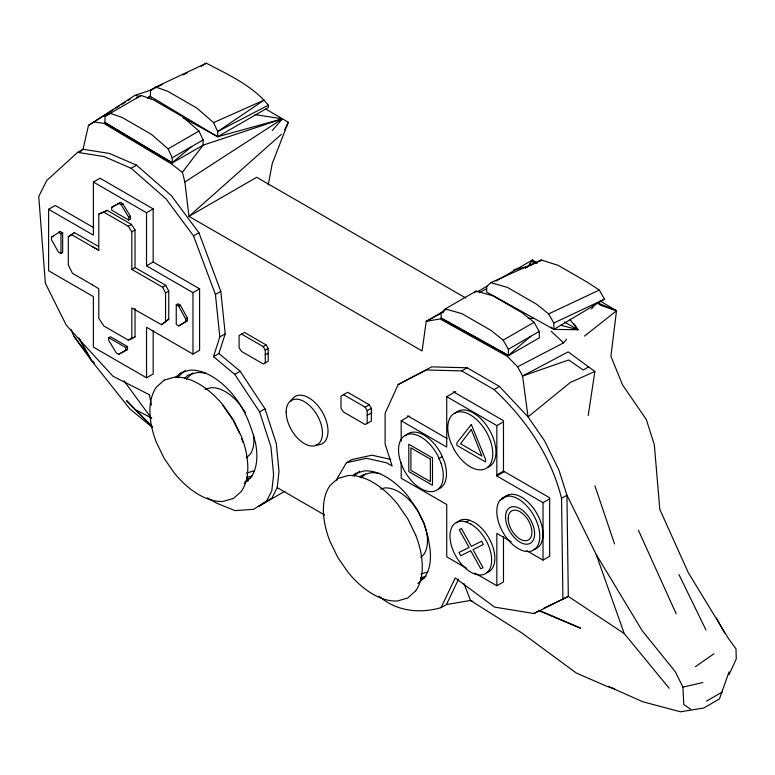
<?xml version="1.0" encoding="UTF-8"?>
<svg xmlns="http://www.w3.org/2000/svg" width="775" height="775" viewBox="0 0 775 775"><rect width="100%" height="100%" fill="white"/><g stroke="black" fill="none" stroke-linecap="round" stroke-linejoin="round"><path stroke-width="1.16" d="M172.205 162.992L172.205 157.78L168.088 148.877L151.454 134.395L122.218 117.509L110.205 113.305L105.013 116.415L104.906 122.683L172.205 162.992L203.108 145.157L282.439 118.827L272.257 130.568M150.311 95.867L147.463 98.105L150.389 96.42L150.495 90.152L155.688 87.042L206.353 63.201C228.383 74.788 252.35 85.473 268.353 105.197L268.353 107.483L217.688 136.739L183.103 117.713M284.977 491.195L258.937 506.22L271.977 497.986L277.218 487.64L278.99 471.433L276.317 443.581L264.982 408.774L240.172 371.273L218.918 353.507L225.215 333.812L220.817 291.352L198.904 232.733L171.294 195.6L136.565 165.191L109.508 153.469L83.022 149.265L77.626 152.375L46.742 180.527L38.75 196.482L45.367 283.224L66.282 325.209L112.918 376.214L149.41 394.746L151.454 405.093M600.053 300.903L616.503 310.794L610.894 356.248L622.528 384.855L646.331 419.546L654.323 444.743L659.806 509.369L688.336 572.764L728.49 638.552L736.018 648.917L736.25 659.07L729.004 674.657M588.215 415.507L594.871 371.477L568.172 351.879L522.573 376.011L528.056 416.892L544.525 440.733L558.93 469.999L566.932 495.196L596.217 554.503L642.194 630.676L675.238 671.663L682.93 687.115L683.763 704.533L690.506 709.115M268.218 184.944L272.257 163.535L288.3 122.276L265.873 109.081M152.646 89.474L134.898 95.373L88.495 125.395L83.022 149.265L80.416 151.716M525.033 268.034L528.221 266.319L532.222 260.138L536.339 262.609M336.699 480.364L337.358 478.088L346.473 462.694L351.869 459.575L371.884 455.187L390.745 459.41M207.419 497.86L216.593 503.159L235.009 510.609L253.541 509.34L266.581 501.105L271.822 490.749L273.594 474.552L270.921 446.691L259.586 411.883L234.777 374.393L213.522 356.626L219.819 336.931L215.421 294.461L193.508 235.852L165.898 198.72L131.169 168.301L104.121 156.579L77.626 152.375M608.801 686.631L642.669 701.714L680.45 711.799L703.768 708.011L719.462 698.943L729.052 671.857M594.871 371.477L570.264 382.492L528.056 416.892L499.439 386.444L467.141 367.796L431.714 366.856L398.176 384.565L385.117 413.259L385.117 443.968L392.131 466.027L386.531 462.791L366.488 458.296L346.473 462.694M379.091 596.178C396.354 611.33 419.469 613.858 441.072 607.639L455.216 577.956L494.605 607.106L534.004 613.538L568.317 596.421L566.932 495.196L561.536 498.306L562.931 599.54M441.072 607.639L446.468 604.529L458.587 579.09M284.638 129.909L288.3 122.276M444.918 310.543L426.211 321.344L422.094 350.949L188.984 216.37L184.867 181.999L182.367 172.321L203.108 145.157L203.108 139.946L198.981 131.043L182.348 116.55L153.121 99.675L141.108 95.461L105.013 116.415M443.213 312.17L426.211 321.344L440.006 318.922L507.305 356.316L517.623 366.788L563.57 342.86L566.593 339.198M591.509 308.944L596.043 303.442M441.149 313.061L445.267 308.915L476.17 291.071L492.803 295.788L522.04 312.664L534.043 322.323L539.245 331.429L539.342 337.813L508.448 355.657L441.149 318.263L441.149 313.061L443.213 311.87M474.523 292.727L476.17 291.071M551.132 327.157L553.922 329.404L604.49 299.169L599.298 290.063L587.285 282.177L558.048 265.302L541.415 260.042L490.749 282.652L486.623 286.798L486.623 292.01L553.922 329.404L577.956 329.714L573.946 323.776M502.868 498.809L506.288 495.642L510.735 494.266A30.399 17.554 60 0 1 539.739 519.405A30.399 17.554 60 0 1 533.423 549.504M175.441 377.483L180.653 372.814L189.71 370.179A62.93 36.328 60 0 1 233.449 395.434C244.706 409.035 250.984 425.523 255.382 442.399A59.22 34.187 60 0 1 251.023 477.226L244.115 483.435M185.177 370.469L179.093 375.933A59.568 34.391 60 0 0 177.892 377.745M184.528 378.287L187.986 375.187L196.995 372.572A62.601 36.144 60 0 1 206.276 373.405M192.81 372.959L187.618 377.609A59.22 34.187 60 0 0 186.436 379.421M246.276 457.822L250.054 454.431A38.934 22.475 60 0 0 253.502 434.978M352.538 475.889L355.144 473.554L364.202 470.919A62.93 36.328 60 0 1 407.941 496.174L416.998 509.262L423.944 523.522L428.323 537.976L428.963 542.616A59.22 34.187 60 0 1 424.613 577.443L417.696 583.653M354.456 475.889L359.668 471.219M359.832 476.954L361.567 475.404L370.576 472.789A62.601 36.144 60 0 1 379.866 473.622M361.208 477.826L365.529 473.951M420.612 557.361L423.644 554.648A38.934 22.475 60 0 0 423.644 522.311L419.101 512.992L413.182 504.438A41.123 23.744 60 0 0 384.594 487.94L380.641 489.083M415.652 590.908L407.795 597.961L397.556 600.935A71.126 41.065 60 0 1 348.13 572.386L337.881 557.593L330.024 541.473A67.338 38.876 60 0 1 330.024 485.547L337.881 478.504L348.12 475.53A71.126 41.065 60 0 1 397.556 504.07L407.795 518.872L415.652 534.982M281.373 134.327L188.984 216.37L256.68 177.281L465.746 297.988M91.808 284.493L98.783 288.755L98.783 318.322L103.937 326.052L128.292 340.118L131.837 338.694L131.837 307.946L161.432 324.677L168.756 319.271L168.756 291.148L165.753 285.316L135.024 267.578L131.837 269.429L131.837 231.793L128.292 226.281L103.937 212.224L98.783 214.016L98.783 250.344L71.31 234.476L68.307 236.84L68.307 264.963L72.433 273.284L92.39 284.832M168.756 319.271L161.432 324.677M530.72 336.35L508.439 355.347L441.149 317.953M191.648 146.562L172.205 162.702L104.916 122.372M584.505 336.079L616.503 310.794L596.798 302.521L600.867 305.398L616.503 310.794M71.503 234.999L74.497 232.636L98.338 246.334M695.485 666.645L713.93 653.771M51.518 237.179L60.276 231.493L62.659 232.868L62.659 252.563L60.963 253.551L58.435 252.088L51.518 239.814L51.518 237.179L53.223 236.201M538.945 261.669L541.415 260.042L525.305 267.908M184.867 181.999L282.439 118.827L254.965 114.613M88.495 125.395L112.966 109.982M116.027 108.054L119.079 106.136M122.14 104.208L125.201 102.281M128.263 100.353L130.297 99.074M178.783 325.936L187.395 320.666L187.395 318.031L180.343 305.176L177.959 303.79L176.254 304.778L176.254 324.473L178.783 325.936L187.395 320.666M135.916 98.57L141.108 95.461M201.161 66.311L206.353 63.201M588.613 366.875L583.284 370.053L568.724 359.988L522.573 376.011L517.623 366.788M146.533 377.803L93.378 347.113L93.378 296.612L48.612 270.775L48.612 209.298L93.378 235.145L93.378 182.047L100.014 178.221L153.169 208.911L153.169 261.998L199.601 288.804L199.601 350.281L192.965 354.117L146.533 327.302L146.533 377.803L153.169 373.976L153.169 330.683M48.612 209.298L55.248 205.462L93.765 227.705M131.169 168.301L136.565 165.191M168.088 148.877L198.981 131.043M172.205 157.78L203.108 139.946M60.276 231.493L58.571 232.471L60.963 233.856L62.659 232.868M98.783 214.016L107.134 210.374L131.488 224.44L135.024 229.952L135.024 267.578M111.697 207.293L120.571 202.469L122.847 203.786L130.462 216.322L130.462 219.083L128.757 220.061L111.697 210.209L111.697 207.293L120.571 202.469M103.937 212.224L107.134 210.374M118.866 203.447L121.152 204.765L122.847 203.786M71.31 234.476L74.497 232.636M68.307 236.84L70.699 235.455M128.757 220.061L128.757 217.3L130.462 216.322M93.378 182.047L146.533 212.737L153.169 208.911M128.292 226.281L131.488 224.44M131.837 231.793L135.024 229.952M193.508 235.852L198.904 232.733M146.533 212.737L146.533 265.825L153.169 261.998M131.837 269.429L162.556 287.167L165.753 285.316M165.559 321.112L165.559 292.989L168.756 291.148M108.752 337.716L110.457 336.728L127.507 346.58L127.507 349.506L118.643 354.32L116.357 353.003L108.752 340.467L108.752 337.716L125.812 347.558L127.507 346.58M146.533 265.825L192.965 292.64L199.601 288.804M176.254 304.778L178.638 306.154L180.343 305.176M128.292 340.118L131.488 338.268M131.837 338.694L135.024 336.854L135.024 308.469M215.421 294.461L220.817 291.352M118.643 354.32L127.507 349.506M185.7 321.644L185.7 319.009L187.395 318.031M219.819 336.931L225.215 333.812M213.522 356.626L218.918 353.507M241.568 334.103L263.209 346.599L266.116 344.923L268.169 348.479L268.169 361.179L263.297 363.988L241.568 351.443L239.088 347.743L239.088 335.527L244.474 332.417L266.116 344.923M265.263 362.855L265.263 350.155L268.169 348.479M234.777 374.393L240.172 371.273M259.586 411.883L264.982 408.774M477.138 291.942L487.533 285.936M495.845 281.141L532.222 260.138L536.261 262.783M343.499 394.669L365.141 407.166L369.287 404.773L371.351 408.338L371.351 421.028L365.228 424.564L343.499 412.019L341.01 408.309L341.01 396.103L347.646 392.276L369.287 404.773M367.195 423.431L367.195 410.731L371.351 408.338M445.267 308.915L461.9 313.633L491.137 330.508L503.149 340.167L534.043 322.323M398.176 384.565L426.318 369.975L461.745 370.905L467.141 367.796M508.448 355.657L508.342 349.273L539.245 331.429M401.188 441.111L401.188 420.767L409.21 416.127M401.188 420.767L446.729 447.059L446.729 396.684L455.758 391.472M461.745 370.905L494.043 389.554L499.439 386.444M439.037 458.509L442.225 456.669M446.729 396.684L496.833 425.611L503.479 421.784L503.411 420.66L453.249 391.704M496.833 474.959L503.479 471.123L549.659 497.792L549.669 556.276L543.033 560.102L526.613 550.628M496.833 425.611L496.833 475.986L504.651 471.481M505.339 496.794L508.536 494.944M500.33 500.049L503.527 498.199M466.24 522.108L469.437 520.257M496.833 475.986L543.033 502.655L549.669 498.819M474.92 573.093L496.833 585.755L503.479 581.918L503.479 536.736M534.004 613.538L538.499 610.942M706.509 701.143L722.203 692.075M479.347 292.679L486.778 288.668M268.353 105.197L217.688 131.527L217.688 136.739L282.439 118.827M147.463 98.105L150.708 96.487M543.682 608.356L568.317 596.421L624.204 633.533L669.212 688.287M150.495 90.152L162.353 84.572M182.832 74.933L187.143 72.908M490.749 282.652L507.383 287.37L536.61 304.246L548.623 313.904L599.298 290.063M553.922 329.404L553.815 323.01L604.49 299.169M213.561 122.624L264.236 100.014L217.688 131.527L213.561 122.624L196.928 108.132L167.7 91.256L155.688 87.042M132.37 337.919L135.024 336.854M205.094 389.438L211.013 387.713A41.123 23.744 60 0 1 239.591 404.221L245.51 412.775M246.276 473.137L254.21 470.832M246.508 477.536L252.156 475.898M247.06 479.153L250.432 478.175M245.007 481.633L248.387 480.645M420.912 573.955L427.703 571.979M420.389 577.927L426.037 576.29M420.641 579.371L424.022 578.392M513.602 269.913L528.221 266.319M682.93 687.115L702.799 682.542M446.468 604.529L470.532 600.47L472.711 601.371M528.182 318.399L534.149 318.409M93.455 121.907L103.773 123.341L171.062 163.651L182.367 172.321M148.664 98.289L151.047 98.657M134.898 95.373L139.471 96.371M560.664 325.248L577.956 329.714L569.79 319.31M614.672 688.81L606.883 686.321L576.28 673.029L521.895 632.952L470.532 600.47L464.06 583.759M530.042 263.887L532.299 264.633M539.429 610.923L580.717 628.225L539.39 610.429M134.879 409.055L126.47 400.549L135.286 409.743L151.232 417.773M531.853 261.456L534.857 263.103M92.128 246.498L98.783 250.199M564.316 321.983L577.956 329.714M407.66 415.807L447.039 438.543M511.209 541.735L496.833 533.433L496.833 585.755M466.569 568.278L446.729 556.828L446.729 504.506L401.188 478.214L401.188 462.656M277.218 487.64L324.589 514.988M150.389 96.42L217.688 136.739M532.222 260.138L537.104 263.355M152.162 427.248L129.822 408.851L91.712 360.898L73.741 336.03L71.077 329.414M551.006 331.09L563.57 342.86M135.286 409.743L152.588 427.025M136.555 410.76L152.53 426.909M494.043 389.554C525.731 419.023 551.015 455.962 561.536 498.306M89.212 356.723L73.741 336.03M92.874 361.179L94.337 362.962M124 380.864L151.774 418.713M232.481 419.246L224.12 407.146A62.601 36.144 60 0 0 222.59 405.315M121.152 204.765L128.757 217.3M365.141 407.166L367.195 410.731M263.209 346.599L265.263 350.155M548.623 313.904L553.815 323.01M503.149 340.167L508.342 349.273M79.166 338.656L91.712 360.898L78.866 337.852M716.342 618.014L724.625 633.107M178.638 306.154L185.7 319.009M162.556 287.167L165.559 292.989M678.919 574.507L705.977 629.998M233.13 420.176L239.553 433.341M638.368 530.168L676.207 613.868M596.217 554.503L624.204 633.533M594.929 485.877L614.536 543.924M371.554 413.937L371.351 413.182L367.088 415.177M268.373 354.088L268.169 353.332L265.157 354.611M543.033 502.655L543.033 560.102M503.479 421.784L503.479 471.123M192.965 292.64L192.965 354.117M125.812 347.558L125.812 350.484M60.963 233.856L60.963 253.551M456.688 522.902A29.46 17.011 60 0 1 468.623 519.918L474.019 522.205A29.46 17.011 60 0 1 493.743 549.921A29.46 17.011 60 0 1 486.7 572.667M405.558 435.821A31.63 18.261 60 0 1 440.985 453.772L444.201 461.251A31.63 18.261 60 0 1 438.776 488.928M455.264 413.211A31.804 18.367 60 0 1 488.938 429.079A31.804 18.367 60 0 1 487.62 467.335M241.674 438.786A59.258 34.216 60 0 1 242.73 442.137M415.662 534.982A67.338 38.876 60 0 1 415.662 590.918M290.964 401.247A27.232 15.723 60 0 1 322.371 412.164A27.232 15.723 60 0 1 316.123 444.821M471.336 424.555L456.872 442.835L456.872 445.373L485.537 461.929L485.537 459.391L471.336 424.555M471.297 429.495L460.544 443.746L481.876 456.058L471.297 429.495M503.091 497.492L499.672 500.66A30.399 17.554 60 0 0 514.561 546.104A30.399 17.554 60 0 0 539.458 531.727A30.399 17.554 60 0 0 507.547 496.116L503.091 497.492M164.222 380.137L156.443 387.113A66.689 38.498 60 0 0 156.443 442.496L164.222 458.461L174.365 473.118A70.438 40.668 60 0 0 223.326 501.386L233.469 498.441L241.248 491.457A66.689 38.498 60 0 0 241.248 436.073L233.469 420.108L223.326 405.451A70.438 40.668 60 0 0 174.365 377.192L164.222 380.137M461.474 528.521L459.226 529.635L469.088 547.46L459.023 552.449L460.699 555.762L470.764 550.763L480.742 568.773L482.99 567.658L473.012 549.649L483.338 544.515L481.662 541.212L471.336 546.346L461.474 528.521M470.822 524.055L465.426 521.759A29.46 17.011 60 0 0 454.867 554.357A29.46 17.011 60 0 0 489.703 569.17A29.46 17.011 60 0 0 470.822 524.055M432.489 457.909L408.793 444.23L408.793 471.588L432.489 485.266L432.489 457.909M430.367 459.129L410.915 447.902L410.915 470.367L430.367 481.595L430.367 459.129M454.363 450.004L450.788 442.564A31.804 18.367 60 0 1 468.303 413.821A31.804 18.367 60 0 1 491.398 461.91A31.804 18.367 60 0 1 454.363 450.004M441.004 463.092L437.788 455.613A31.63 18.261 60 0 0 400.472 440.52A31.63 18.261 60 0 0 421.3 488.86A31.63 18.261 60 0 0 441.004 463.092M505.533 517.041A20.557 11.867 60 0 0 527.339 544.176A20.557 11.867 60 0 0 527.339 515.094A20.557 11.867 60 0 0 505.533 517.041M508.216 518.591A16.759 9.678 60 0 0 525.993 540.708A16.759 9.678 60 0 0 525.993 517.002A16.759 9.678 60 0 0 508.216 518.591M286.159 412.106A25.682 14.832 60 0 0 313.4 445.993A25.682 14.832 60 0 0 313.4 409.675A25.682 14.832 60 0 0 286.159 412.106"/></g></svg>
